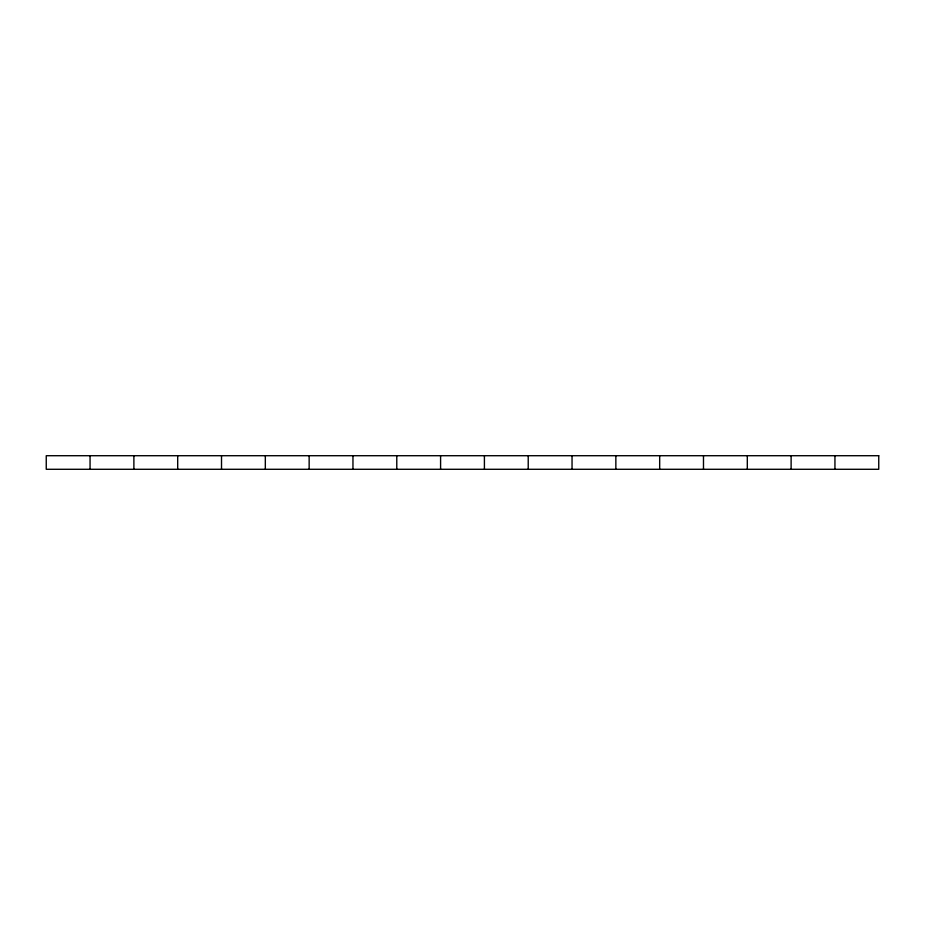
<?xml version="1.0" encoding="UTF-8"?>
<svg xmlns="http://www.w3.org/2000/svg" width="925" height="925" viewBox="0 0 925 925"><rect width="100%" height="100%" fill="white"/><g stroke="black" fill="none" stroke-linecap="round" stroke-linejoin="round"><path stroke-width="1.39" d="M834.94 455.713L834.94 469.287M791.118 455.713L791.118 469.287M747.308 455.713L747.308 469.287M703.486 455.713L703.486 469.287M659.675 455.713L659.675 469.287M615.853 455.713L615.853 469.287M572.043 455.713L572.043 469.287M528.221 455.713L528.221 469.287M484.411 455.713L484.411 469.287M440.589 455.713L440.589 469.287M396.779 455.713L396.779 469.287M352.957 455.713L352.957 469.287M309.147 455.713L309.147 469.287M265.325 455.713L265.325 469.287M221.514 455.713L221.514 469.287M177.692 455.713L177.692 469.287M133.882 455.713L133.882 469.287M90.06 455.713L90.06 469.287M878.75 455.713L46.25 455.713L46.25 469.287L878.75 469.287L878.75 455.713"/></g></svg>
